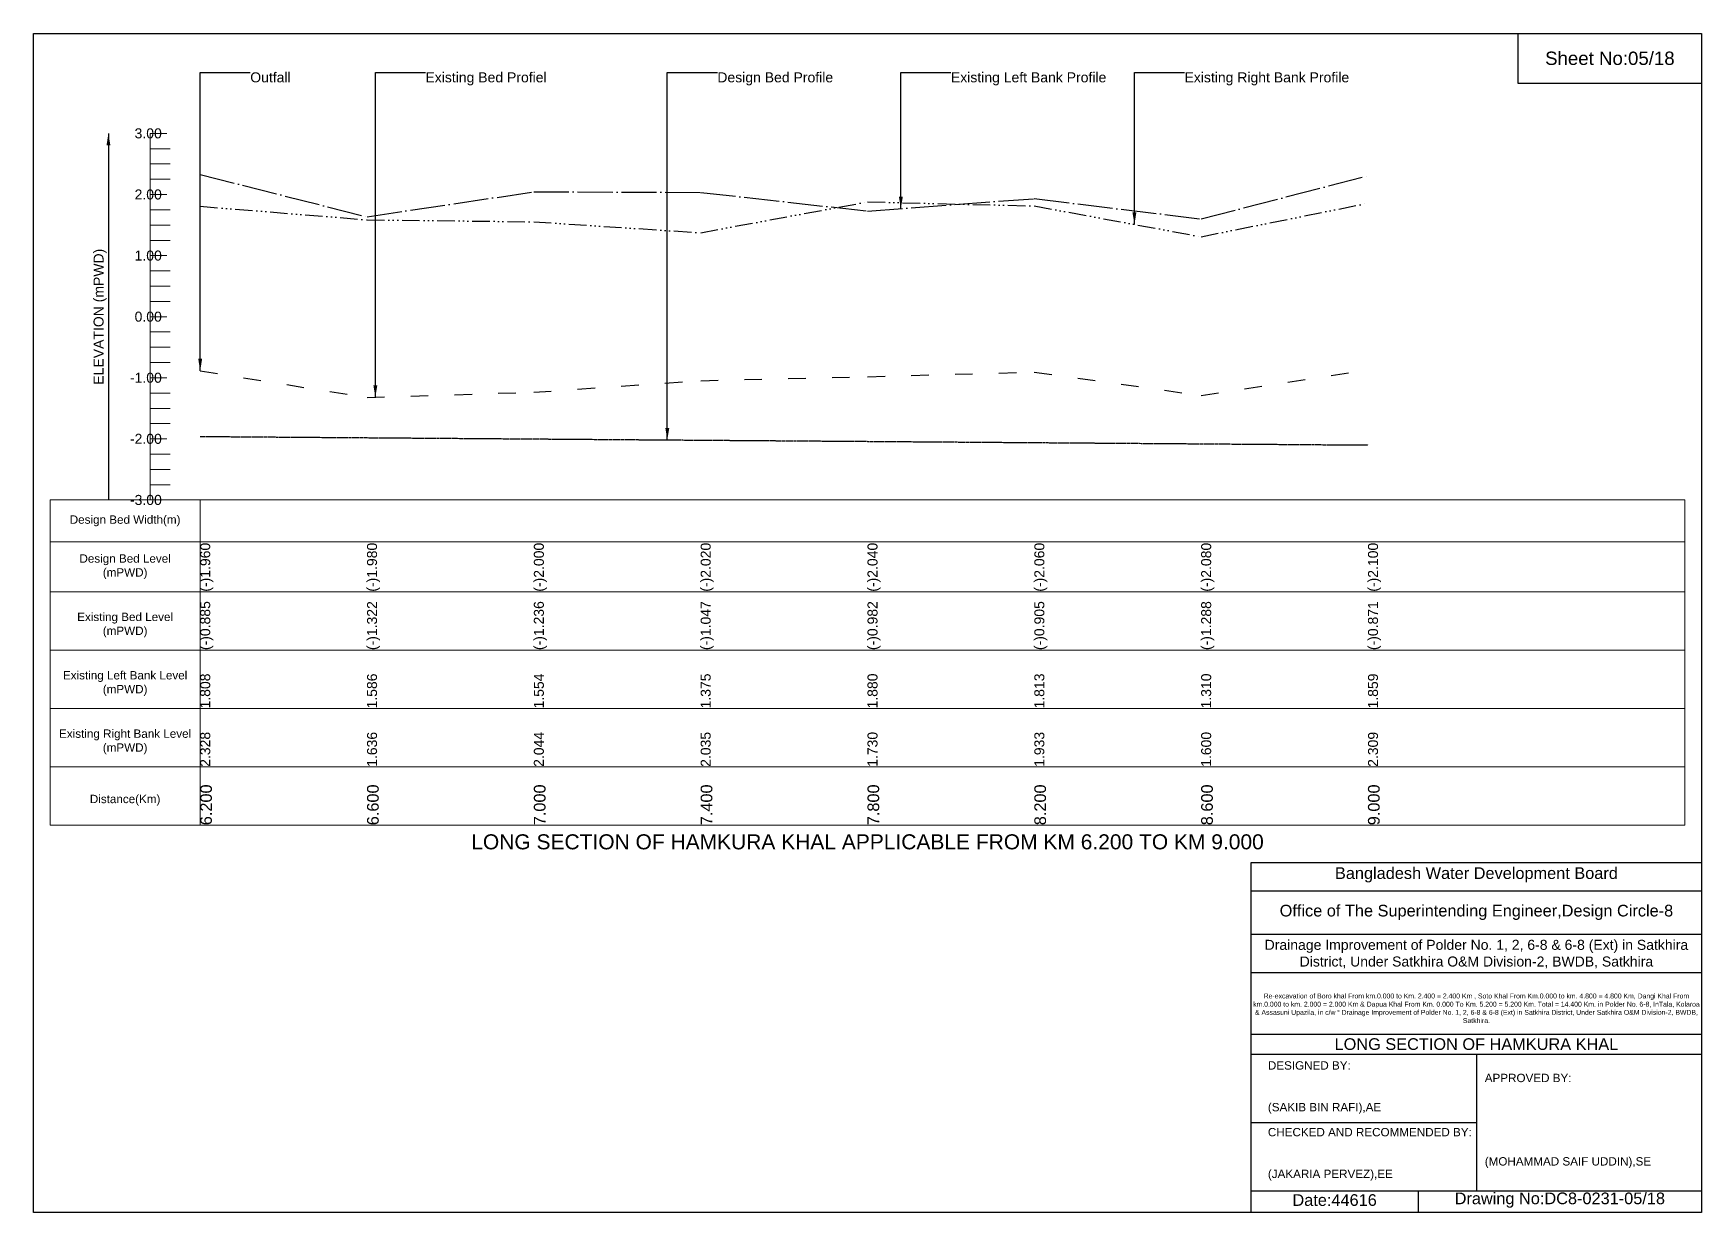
# Model space of a CAD drawing. Header units: inches. Extents: x 91000 to 278000, y -5656 to 20000.
# Drawn here: x 140000 to 148000, y 14344 to 20000 of the extents above; entities that cross this region are included whole.
import ezdxf

# ---------------------------------------------------------------- set-up
doc = ezdxf.new("R2010")
doc.units = ezdxf.units.IN
doc.header["$LTSCALE"] = 7
doc.header["$MEASUREMENT"] = 0
for name, pattern in [('ACAD_ISO03W100', [30, 12, -18]), ('ACAD_ISO04W100', [30, 24, -3, 0, -3]), ('ACAD_ISO14W100', [24, 12, -3, 0, -3, 0, -3, 0, -3]), ('CENTER', [2, 1.25, -0.25, 0.25, -0.25])]:
    doc.linetypes.add(name, pattern=pattern)
for name, color, linetype, lineweight in [('Design Bed Level Long Section', 7, 'CENTER', 25), ('Existing Bed Level for Long Section', 7, 'ACAD_ISO03W100', 25), ('Existing Left Bank of Long section', 7, 'ACAD_ISO04W100', 25), ('Existing Right Bank of Long Section', 7, 'ACAD_ISO14W100', 25), ('Long Section Border', 7, 'Continuous', 9), ('Long Section Labels', 7, 'Continuous', 9), ('Vscale for Long Section', 7, 'Continuous', 9)]:
    doc.layers.add(name, color=color, linetype=linetype, lineweight=lineweight)
doc.styles.get("Standard").update_dxf_attribs({"font": 'arial.ttf'})
doc.dimstyles.get("Standard").update_dxf_attribs({"dimtxt": 0.18, "dimasz": 0.18, "dimexe": 0.18, "dimexo": 0.0625, "dimgap": 0.09, "dimtad": 0, "dimtih": 1, "dimtoh": 1, "dimdec": 4, "dimzin": 0, "dimdsep": 46, "dimtxsty": 'Standard', "dimcen": 0.09, "dimadec": 0, "dimazin": 0, "dimtfac": 1, "dimtdec": 4, "dimtofl": 0, "dimtmove": 0, "dimatfit": 3, "dimfxl": 1, "dimtolj": 1, "dimtzin": 0, "dimarcsym": 0})

msp = doc.modelspace()

# ---------------------------------------------------------------- linework, layer by layer
for points in [[(140000, 20000), (148000, 20000), (148000, 14344), (140000, 14344)], [(147120, 20000), (148000, 20000), (148000, 19760), (147120, 19760)]]:
    msp.add_lwpolyline(points, close=True)
for points in [[(145840, 14344), (145840, 16024), (148000, 16024)], [(145840, 15888), (148000, 15888)], [(145840, 15680), (148000, 15680)], [(145840, 15496), (148000, 15496)], [(145840, 15200), (148000, 15200)], [(145840, 15104), (148000, 15104)], [(146920, 15104), (146920, 14448)], [(145840, 14776), (146920, 14776)], [(145840, 14448), (148000, 14448)], [(146640, 14448), (146640, 14344)]]:
    msp.add_lwpolyline(points)
at = {"layer": 'Design Bed Level Long Section'}
msp.add_lwpolyline([(140800, 18066.7), (141600, 18060.9), (142400, 18055), (143200, 18049.1), (144000, 18043.3), (144800, 18037.4), (145600, 18031.6), (146400, 18025.7)], dxfattribs=at)
at = {"layer": 'Existing Bed Level for Long Section'}
msp.add_lwpolyline([(140800, 18381.7), (141600, 18253.7), (142400, 18278.9), (143200, 18334.2), (144000, 18353.3), (144800, 18375.8), (145600, 18263.6), (146400, 18385.8)], dxfattribs=at)
at = {"layer": 'Existing Left Bank of Long section'}
msp.add_lwpolyline([(140800, 19323.1), (141600, 19120.3), (142400, 19239.9), (143200, 19237.3), (144000, 19147.9), (144800, 19207.4), (145600, 19109.8), (146400, 19317.5)], dxfattribs=at)
at = {"layer": 'Existing Right Bank of Long Section'}
msp.add_lwpolyline([(140800, 19170.7), (141600, 19105.7), (142400, 19096.3), (143200, 19043.9), (144000, 19191.8), (144800, 19172.2), (145600, 19024.8), (146400, 19185.7)], dxfattribs=at)
at = {"layer": 'Long Section Border'}
msp.add_lwpolyline([(140080, 17762), (147920, 17762), (147920, 16202), (140080, 16202)], close=True, dxfattribs=at)
for points in [[(140800, 17762), (140800, 16202)], [(140080, 17562), (147920, 17562)], [(140080, 17322), (147920, 17322)], [(140080, 17042), (147920, 17042)], [(140080, 16762), (147920, 16762)], [(140080, 16482), (147920, 16482)]]:
    msp.add_lwpolyline(points, dxfattribs=at)
at = {"layer": 'Vscale for Long Section'}
for points in [[(140560, 17762), (140560, 18055), (140560, 18348), (140560, 18641), (140560, 18934), (140560, 19227), (140560, 19520)], [(140560, 19520), (140640, 19520)], [(140560, 19446.8), (140656, 19446.8)], [(140560, 19373.5), (140656, 19373.5)], [(140560, 19300.2), (140656, 19300.2)], [(140560, 19227), (140640, 19227)], [(140560, 19153.8), (140656, 19153.8)], [(140560, 19080.5), (140656, 19080.5)], [(140560, 19007.2), (140656, 19007.2)], [(140560, 18934), (140640, 18934)], [(140560, 18860.8), (140656, 18860.8)], [(140560, 18787.5), (140656, 18787.5)], [(140560, 18714.2), (140656, 18714.2)], [(140560, 18641), (140640, 18641)], [(140560, 18567.8), (140656, 18567.8)], [(140560, 18494.5), (140656, 18494.5)], [(140560, 18421.2), (140656, 18421.2)], [(140560, 18348), (140640, 18348)], [(140560, 18274.8), (140656, 18274.8)], [(140560, 18201.5), (140656, 18201.5)], [(140560, 18128.2), (140656, 18128.2)], [(140560, 18055), (140640, 18055)], [(140560, 17981.8), (140656, 17981.8)], [(140560, 17908.5), (140656, 17908.5)], [(140560, 17835.2), (140656, 17835.2)], [(140560, 17762), (140640, 17762)]]:
    msp.add_lwpolyline(points, dxfattribs=at)

# ---------------------------------------------------------------- texts
at = {"attachment_point": 5}
for s, insert, char_height in [('Sheet No:05/18', (147560, 19880), 64), ('Bangladesh Water Development Board', (146920, 15964), 56), ('Office of The Superintending Engineer,Design Circle-8', (146920, 15784), 56)]:
    msp.add_mtext(s, dxfattribs=dict(at, insert=insert, char_height=char_height))
for s, insert, char_height, width, attachment_point in [('Drainage Improvement of Polder No. 1, 2, 6-8 & 6-8 (Ext) in Satkhira District, Under Satkhira O&M Division-2, BWDB, Satkhira', (146920, 15584), 48, 2240, 5), ('Re-excavation of Boro khal From km.0.000 to Km. 2.400 = 2.400 Km , Soto Khal From Km.0.000 to km. 4.800 = 4.800 Km, Dangi Khal From km.0.000 to km. 2.000 = 2.000 Km & Dapua Khal From Km. 0.000 To Km. 5.200 = 5.200 Km. Total = 14.400 Km. in Polder No. 6-8, InTala, Kolaroa & Assasuni Upazila, in c/w “ Drainage Improvement of Polder No. 1, 2, 6-8 & 6-8 (Ext) in Satkhira District, Under Satkhira O&M Division-2, BWDB, Satkhira.', (146920, 15324), 23.565, 2160, 5), ('LONG SECTION OF HAMKURA KHAL', (146920, 15152), 56, 2240, 5), ('DESIGNED BY:^J^J^J(SAKIB BIN RAFI),AE', (145920, 14944), 40, 1120, 4), ('APPROVED BY:^J^J^J^J^J^J(MOHAMMAD SAIF UDDIN),SE', (146960, 14784), 40, 1120, 4), ('CHECKED AND RECOMMENDED BY:^J^J^J(JAKARIA PERVEZ),EE', (145920, 14624), 40, 1120, 4), ('Date:44616', (146240, 14404), 56, 1120, 5), ('Drawing No:DC8-0231-05/18', (147320, 14404), 56, 1760, 5)]:
    msp.add_mtext(s, dxfattribs=dict(insert=insert, char_height=char_height, width=width, attachment_point=attachment_point))
at = {"layer": 'Long Section Border', "attachment_point": 5}
for s, insert, char_height in [('Design Bed Width(m)', (140440, 17662), 40), ('Design Bed Level^J(mPWD)', (140440, 17442), 40), ('Existing Bed Level^J(mPWD)', (140440, 17162), 40), ('Existing Left Bank Level^J(mPWD)', (140440, 16882), 40), ('Existing Right Bank Level^J(mPWD)', (140440, 16602), 40), ('Distance(Km)', (140440, 16322), 40), ('LONG SECTION OF HAMKURA KHAL APPLICABLE FROM KM 6.200 TO KM 9.000', (144000, 16122), 72)]:
    msp.add_mtext(s, dxfattribs=dict(at, insert=insert, char_height=char_height))
at = {"layer": 'Long Section Labels', "char_height": 48, "attachment_point": 1}
for s, insert in [('Outfall', (141040, 19813)), ('Existing Bed Profiel', (141880, 19813)), ('Design Bed Profile', (143280, 19813)), ('Existing Left Bank Profile', (144400, 19813)), ('Existing Right Bank Profile', (145520, 19813))]:
    msp.add_mtext(s, dxfattribs=dict(at, insert=insert))
at = {"layer": 'Vscale for Long Section', "char_height": 48, "attachment_point": 6}
for s, insert in [('3.00', (140616, 19520)), ('2.00', (140616, 19227)), ('1.00', (140616, 18934)), ('0.00', (140616, 18641)), ('-1.00', (140616, 18348)), ('-2.00', (140616, 18055)), ('-3.00', (140616, 17762))]:
    msp.add_mtext(s, dxfattribs=dict(at, insert=insert))
at = {"layer": 'Vscale for Long Section', "rotation": 90}
for s, insert, char_height, attachment_point in [('ELEVATION (mPWD)', (140320, 18641), 48, 5), ('(-)1.960', (140800, 17322), 48, 1), ('(-)1.980', (141600, 17322), 48, 1), ('(-)2.000', (142400, 17322), 48, 1), ('(-)2.020', (143200, 17322), 48, 1), ('(-)2.040', (144000, 17322), 48, 1), ('(-)2.060', (144800, 17322), 48, 1), ('(-)2.080', (145600, 17322), 48, 1), ('(-)2.100', (146400, 17322), 48, 1), ('(-)0.885', (140800, 17042), 48, 1), ('(-)1.322', (141600, 17042), 48, 1), ('(-)1.236', (142400, 17042), 48, 1), ('(-)1.047', (143200, 17042), 48, 1), ('(-)0.982', (144000, 17042), 48, 1), ('(-)0.905', (144800, 17042), 48, 1), ('(-)1.288', (145600, 17042), 48, 1), ('(-)0.871', (146400, 17042), 48, 1), ('1.808', (140800, 16762), 48, 1), ('1.586', (141600, 16762), 48, 1), ('1.554', (142400, 16762), 48, 1), ('1.375', (143200, 16762), 48, 1), ('1.880', (144000, 16762), 48, 1), ('1.813', (144800, 16762), 48, 1), ('1.310', (145600, 16762), 48, 1), ('1.859', (146400, 16762), 48, 1), ('2.328', (140800, 16482), 48, 1), ('1.636', (141600, 16482), 48, 1), ('2.044', (142400, 16482), 48, 1), ('2.035', (143200, 16482), 48, 1), ('1.730', (144000, 16482), 48, 1), ('1.933', (144800, 16482), 48, 1), ('1.600', (145600, 16482), 48, 1), ('2.309', (146400, 16482), 48, 1), ('6.200', (140800, 16202), 56, 1), ('6.600', (141600, 16202), 56, 1), ('7.000', (142400, 16202), 56, 1), ('7.400', (143200, 16202), 56, 1), ('7.800', (144000, 16202), 56, 1), ('8.200', (144800, 16202), 56, 1), ('8.600', (145600, 16202), 56, 1), ('9.000', (146400, 16202), 56, 1)]:
    msp.add_mtext(s, dxfattribs=dict(at, insert=insert, char_height=char_height, attachment_point=attachment_point))

# ---------------------------------------------------------------- leaders
at = {"layer": 'Long Section Labels', "annotation_type": 0, "has_hookline": 1, "hookline_direction": 0}
for points, text_width in [([(140800, 18381.7), (140800, 19813), (141039.9, 19813)], 185.8), ([(141640, 18254.9), (141640, 19813), (141879.9, 19813)], 571.4), ([(143040, 18050.3), (143040, 19813), (143279.9, 19813)], 547.4), ([(144160, 19159.8), (144160, 19813), (144399.9, 19813)], 737.4), ([(145280, 19083.8), (145280, 19813), (145519.9, 19813)], 782)]:
    msp.add_leader(points, dimstyle='Standard', override={"dimasz": 57.6}, dxfattribs=dict(at, text_width=text_width))
at = {"layer": 'Vscale for Long Section'}
msp.add_leader([(140360, 19520), (140360, 17762)], dimstyle='Standard', override={"dimasz": 57.6}, dxfattribs=at)

doc.saveas('drawing.dxf')
